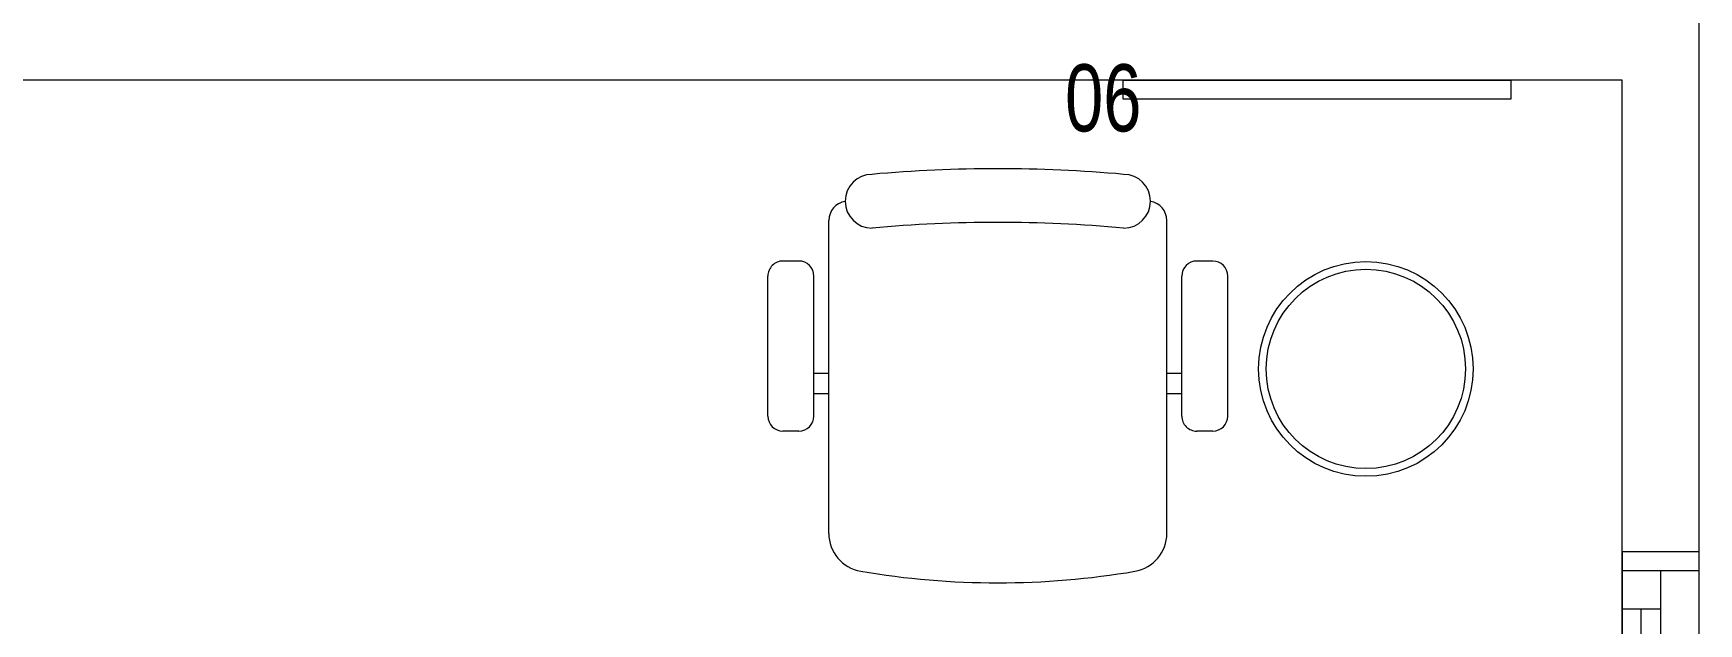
# Model space of a CAD drawing. Header units: inches. Extents: x -501855 to 57169, y -29325 to 19878.
# Drawn here: x 27376 to 29550, y -7156 to -6387 of the extents above; entities that cross this region are included whole.
import ezdxf

# ---------------------------------------------------------------- set-up
doc = ezdxf.new("R2010")
doc.units = ezdxf.units.IN
doc.header["$LTSCALE"] = 25
doc.header["$MEASUREMENT"] = 0
doc.linetypes.add('DASHDOT', pattern=[25.4, 12.7, -6.35, 0, -6.35])
doc.layers.get('0').update_dxf_attribs({"color": 8})
for name, color, linetype, lineweight in [('00-Ground Floor$0$72_EGR_EQP_TAG', 142, 'Continuous', 5), ('00-Ground Floor$0$Aluminum', 251, 'Continuous', 5), ('00-Ground Floor$0$LOADING', 253, 'Continuous', 5), ('00-Ground Floor$0$NEW Wall', 166, 'Continuous', 5), ('00-Ground Floor$0$Walls', 251, 'Continuous', 5), ('E-LITE-CLNG-CNDT', 6, 'DASHDOT', 35)]:
    doc.layers.add(name, color=color, linetype=linetype, lineweight=lineweight)
doc.styles.add('00-Ground Floor$0$X3G_ENTITY_257CFD', font='swisscl.ttf', dxfattribs={"height": 200})

# ---------------------------------------------------------------- blocks, each defined once
blk = doc.blocks.new('00-Ground Floor$0$WM00001-P')
at = {"layer": '00-Ground Floor$0$LOADING'}
for radius in [0.14, 0.13]:
    blk.add_circle((0, 0), radius, dxfattribs=at)
blk = doc.blocks.new('*X154')
at = {"color": 0}
for p, q in [((5, 3), (5, 3)), ((5, 3), (5, 3)), ((5, 3), (5, 3)), ((5, 3), (5, 3)), ((5, 3), (5, 3)), ((5, 3), (5, 3)), ((5, 3), (5, 3)), ((5, 3), (5, 3)), ((5, 3), (5, 3)), ((5, 3), (5, 3)), ((5, 3), (5, 3)), ((5, 3), (5, 3)), ((5, 3), (5, 3)), ((5, 3), (5, 3)), ((5, 3), (5, 3)), ((5, 3), (5, 3)), ((5, 3), (5, 3)), ((5, 3), (5, 3)), ((5, 3), (5, 3)), ((5, 3), (5, 3)), ((5, 3), (5, 3)), ((5, 3), (5, 3)), ((5, 3), (5, 3)), ((5, 3), (5, 3)), ((5, 3), (5, 3)), ((5, 3), (5, 3)), ((5, 3), (5, 3)), ((5, 3), (5, 3)), ((5, 3), (5, 3)), ((5, 3), (5, 3)), ((5, 3), (5, 3)), ((5, 3), (5, 3)), ((5, 3), (5, 3)), ((5, 3), (5, 3)), ((5, 3), (5, 3)), ((5, 3), (5, 3)), ((5, 3), (5, 3)), ((5, 3), (5, 3)), ((5, 3), (5, 3)), ((5, 3), (5, 3)), ((5, 3), (5, 3)), ((5, 3), (5, 3)), ((5, 3), (5, 3)), ((5, 3), (5, 3)), ((5, 3), (5, 3)), ((5, 3), (5, 3)), ((5, 3), (5, 3)), ((5, 3), (5, 3)), ((5, 3), (5, 3)), ((5, 3), (5, 3)), ((5, 3), (5, 3)), ((5, 3), (5, 3)), ((5, 3), (5, 3)), ((5, 3), (5, 3)), ((5, 3), (5, 3)), ((5, 3), (5, 3)), ((5, 3), (5, 3)), ((5, 3), (5, 3)), ((5, 3), (5, 3)), ((5, 3), (5, 3)), ((5, 3), (5, 3)), ((5, 3), (5, 3)), ((5, 3), (5, 3)), ((5, 3), (5, 3)), ((5, 3), (5, 3)), ((5, 3), (5, 3)), ((6, 3), (5, 3)), ((5, 3), (5, 3)), ((6, 3), (5, 3)), ((5, 3), (5, 3)), ((6, 3), (5, 3)), ((5, 3), (5, 3)), ((6, 3), (5, 3)), ((5, 3), (5, 3)), ((5, 3), (5, 3)), ((5, 3), (5, 3)), ((5, 3), (5, 3)), ((5, 3), (5, 3)), ((5, 3), (5, 3)), ((5, 3), (5, 3)), ((5, 3), (5, 3)), ((5, 3), (5, 3)), ((5, 3), (5, 3)), ((5, 3), (5, 3)), ((5, 3), (5, 3)), ((5, 3), (5, 3)), ((5, 3), (5, 3)), ((5, 3), (5, 3)), ((5, 3), (5, 3)), ((5, 3), (5, 3)), ((5, 3), (5, 3)), ((5, 3), (5, 3)), ((5, 3), (5, 3)), ((5, 3), (5, 3)), ((5, 3), (5, 3)), ((5, 3), (5, 3)), ((6, 3), (6, 3)), ((6, 3), (6, 3)), ((6, 3), (6, 3)), ((6, 3), (6, 3)), ((6, 3), (6, 3)), ((6, 3), (6, 3)), ((6, 3), (6, 3)), ((6, 3), (6, 3)), ((6, 3), (6, 3)), ((6, 3), (6, 3)), ((6, 3), (6, 3)), ((6, 3), (6, 3)), ((6, 3), (6, 3)), ((6, 3), (6, 3)), ((6, 3), (6, 3)), ((6, 3), (6, 3)), ((6, 3), (6, 3)), ((6, 3), (6, 3)), ((6, 3), (6, 3)), ((6, 3), (6, 3)), ((6, 3), (6, 3)), ((6, 3), (6, 3)), ((6, 3), (6, 3)), ((6, 3), (6, 3)), ((6, 3), (6, 3)), ((6, 3), (6, 3)), ((6, 3), (6, 3)), ((6, 3), (6, 3)), ((6, 3), (6, 3)), ((6, 3), (6, 3)), ((6, 3), (6, 3)), ((6, 3), (6, 3)), ((6, 3), (6, 3)), ((6, 3), (6, 3)), ((6, 3), (6, 3)), ((6, 3), (6, 3)), ((6, 3), (6, 3)), ((6, 3), (6, 3)), ((6, 3), (6, 3)), ((6, 3), (6, 3)), ((6, 3), (6, 3)), ((6, 3), (6, 3)), ((6, 3), (6, 3)), ((6, 3), (6, 3)), ((6, 3), (6, 3)), ((6, 3), (6, 3)), ((6, 3), (6, 3)), ((6, 3), (6, 3)), ((6, 3), (6, 3)), ((6, 3), (6, 3)), ((6, 3), (6, 3)), ((6, 3), (6, 3)), ((6, 3), (6, 3)), ((6, 3), (6, 3)), ((6, 3), (6, 3)), ((6, 3), (6, 3)), ((6, 3), (6, 3)), ((6, 3), (6, 3)), ((6, 3), (6, 3)), ((6, 3), (6, 3)), ((6, 3), (6, 3)), ((6, 3), (6, 3)), ((6, 3), (6, 3)), ((6, 3), (6, 3)), ((6, 3), (6, 3)), ((6, 3), (6, 3)), ((6, 3), (6, 3)), ((6, 3), (6, 3)), ((6, 3), (6, 3)), ((6, 3), (6, 3)), ((6, 3), (6, 3)), ((6, 3), (6, 3)), ((6, 3), (6, 3)), ((6, 3), (6, 3)), ((6, 3), (6, 3)), ((6, 3), (6, 3)), ((6, 3), (6, 3)), ((6, 3), (6, 3)), ((6, 3), (6, 3)), ((6, 3), (6, 3)), ((6, 3), (6, 3)), ((6, 3), (6, 3)), ((6, 3), (6, 3)), ((6, 3), (6, 3)), ((6, 3), (6, 3)), ((6, 3), (6, 3)), ((6, 3), (6, 3)), ((6, 3), (6, 3)), ((6, 3), (6, 3)), ((6, 3), (6, 3)), ((6, 3), (6, 3)), ((6, 3), (6, 3)), ((6, 3), (6, 3)), ((6, 3), (6, 3)), ((6, 3), (6, 3)), ((6, 3), (6, 3)), ((6, 3), (6, 3)), ((6, 3), (6, 3)), ((6, 3), (6, 3)), ((6, 3), (6, 3)), ((6, 3), (6, 3)), ((6, 3), (6, 3)), ((6, 3), (6, 3)), ((6, 3), (6, 3)), ((6, 3), (6, 3)), ((6, 3), (6, 3)), ((6, 3), (6, 3)), ((6, 3), (6, 3)), ((6, 3), (6, 3)), ((6, 3), (6, 3)), ((6, 3), (6, 3)), ((6, 3), (6, 3)), ((6, 3), (6, 3)), ((6, 3), (6, 3)), ((6, 3), (6, 3)), ((6, 3), (6, 3)), ((6, 3), (6, 3)), ((6, 3), (6, 3)), ((6, 3), (6, 3)), ((6, 3), (6, 3)), ((6, 3), (6, 3)), ((6, 3), (6, 3)), ((6, 3), (6, 3)), ((6, 3), (6, 3)), ((6, 3), (6, 3)), ((6, 3), (6, 3)), ((6, 3), (6, 3)), ((6, 3), (6, 3)), ((6, 3), (6, 3)), ((6, 3), (6, 3)), ((6, 3), (6, 3)), ((6, 3), (6, 3)), ((6, 3), (6, 3)), ((6, 3), (6, 3)), ((6, 3), (6, 3)), ((6, 3), (6, 3)), ((6, 3), (6, 3)), ((6, 3), (6, 3)), ((6, 3), (6, 3)), ((6, 3), (6, 3)), ((6, 3), (6, 3)), ((6, 3), (6, 3)), ((6, 3), (6, 3)), ((6, 3), (6, 3)), ((6, 3), (6, 3)), ((6, 3), (6, 3)), ((6, 3), (6, 3)), ((6, 3), (6, 3)), ((6, 3), (6, 3)), ((6, 3), (6, 3)), ((6, 3), (6, 3)), ((6, 3), (6, 3)), ((6, 3), (6, 3)), ((6, 3), (6, 3)), ((6, 3), (6, 3)), ((6, 3), (6, 3)), ((6, 3), (6, 3)), ((6, 3), (6, 3)), ((6, 3), (6, 3)), ((6, 3), (6, 3)), ((6, 3), (6, 3)), ((6, 3), (6, 3)), ((6, 3), (6, 3)), ((6, 3), (6, 3)), ((6, 3), (6, 3)), ((6, 3), (6, 3)), ((6, 3), (6, 3)), ((6, 3), (6, 3)), ((6, 3), (6, 3)), ((6, 3), (6, 3)), ((6, 3), (6, 3)), ((6, 3), (6, 3)), ((6, 3), (6, 3)), ((6, 3), (6, 3)), ((6, 3), (6, 3)), ((6, 3), (6, 3)), ((6, 3), (6, 3)), ((6, 3), (6, 3)), ((6, 3), (6, 3)), ((6, 3), (6, 3)), ((6, 3), (6, 3)), ((6, 3), (6, 3)), ((6, 3), (6, 3)), ((6, 3), (6, 3)), ((6, 3), (6, 3)), ((6, 3), (6, 3)), ((6, 3), (6, 3)), ((6, 3), (6, 3)), ((6, 3), (6, 3)), ((6, 3), (6, 3)), ((6, 3), (6, 3)), ((6, 3), (6, 3)), ((6, 3), (6, 3)), ((6, 3), (6, 3)), ((6, 3), (6, 3)), ((6, 3), (6, 3)), ((6, 3), (6, 3)), ((6, 3), (6, 3)), ((6, 3), (6, 3)), ((6, 3), (6, 3)), ((6, 3), (6, 3)), ((6, 3), (6, 3)), ((6, 3), (6, 3)), ((6, 3), (6, 3)), ((6, 3), (5, 3)), ((6, 3), (5, 3)), ((6, 3), (5, 3)), ((6, 3), (5, 3)), ((6, 3), (5, 3)), ((6, 3), (6, 3)), ((6, 3), (6, 3)), ((6, 3), (6, 3)), ((6, 3), (6, 3)), ((6, 3), (6, 3)), ((6, 3), (6, 3)), ((6, 3), (6, 3)), ((6, 3), (6, 3)), ((6, 3), (6, 3)), ((6, 3), (6, 3)), ((6, 3), (6, 3)), ((6, 3), (6, 3)), ((6, 3), (6, 3)), ((6, 3), (6, 3)), ((6, 3), (6, 3)), ((6, 3), (6, 3)), ((6, 3), (6, 3)), ((6, 3), (6, 3)), ((6, 3), (6, 3)), ((6, 3), (6, 3)), ((6, 3), (6, 3)), ((6, 3), (6, 3)), ((6, 3), (6, 3)), ((6, 3), (6, 3)), ((6, 3), (6, 3)), ((6, 3), (6, 3)), ((6, 3), (6, 3)), ((6, 3), (6, 3)), ((6, 3), (6, 3)), ((6, 3), (6, 3)), ((6, 3), (6, 3)), ((6, 3), (6, 3)), ((6, 3), (6, 3)), ((6, 3), (6, 3)), ((6, 3), (6, 3)), ((6, 3), (6, 3)), ((6, 3), (6, 3)), ((6, 3), (6, 3)), ((6, 3), (6, 3)), ((6, 3), (6, 3)), ((6, 3), (6, 3)), ((6, 3), (6, 3)), ((6, 3), (6, 3)), ((6, 3), (6, 3)), ((6, 3), (6, 3)), ((6, 3), (6, 3)), ((6, 3), (6, 3)), ((6, 3), (6, 3)), ((6, 3), (6, 3)), ((6, 3), (6, 3)), ((6, 3), (6, 3)), ((6, 3), (6, 3)), ((6, 3), (6, 3)), ((6, 3), (6, 3)), ((6, 3), (6, 3)), ((6, 3), (6, 3)), ((6, 3), (6, 3)), ((6, 3), (6, 3)), ((6, 3), (6, 3)), ((6, 3), (6, 3)), ((6, 3), (6, 3)), ((6, 3), (6, 3)), ((6, 3), (6, 3)), ((6, 3), (6, 3)), ((6, 3), (6, 3)), ((6, 3), (6, 3)), ((6, 3), (6, 3)), ((6, 3), (6, 3)), ((6, 3), (6, 3)), ((6, 3), (6, 3)), ((6, 3), (6, 3)), ((6, 3), (6, 3)), ((6, 3), (6, 3)), ((6, 3), (6, 3)), ((6, 3), (6, 3)), ((6, 3), (6, 3)), ((6, 3), (6, 3)), ((6, 3), (6, 3)), ((6, 3), (6, 3)), ((6, 3), (6, 3)), ((6, 3), (6, 3)), ((6, 3), (6, 3)), ((6, 3), (6, 3)), ((6, 3), (6, 3)), ((6, 3), (6, 3)), ((6, 3), (6, 3)), ((6, 3), (6, 3)), ((6, 3), (6, 3)), ((6, 3), (6, 3)), ((6, 3), (6, 3)), ((6, 3), (6, 3)), ((6, 3), (6, 3)), ((6, 3), (6, 3)), ((6, 3), (6, 3)), ((6, 3), (6, 3)), ((6, 3), (6, 3)), ((6, 3), (6, 3)), ((6, 3), (6, 3)), ((6, 3), (6, 3)), ((6, 3), (6, 3)), ((6, 3), (6, 3)), ((6, 3), (6, 3)), ((6, 3), (6, 3)), ((6, 3), (6, 3)), ((6, 3), (6, 3)), ((6, 3), (6, 3)), ((6, 3), (6, 3)), ((6, 3), (6, 3)), ((6, 3), (6, 3)), ((6, 3), (6, 3)), ((6, 3), (6, 3)), ((6, 3), (6, 3)), ((6, 3), (6, 3)), ((6, 3), (6, 3)), ((6, 3), (6, 3)), ((6, 3), (6, 3)), ((6, 3), (6, 3)), ((6, 3), (6, 3)), ((6, 3), (6, 3)), ((6, 3), (6, 3)), ((6, 3), (6, 3)), ((6, 3), (6, 3)), ((6, 3), (6, 3)), ((6, 3), (6, 3)), ((6, 3), (6, 3)), ((6, 3), (6, 3)), ((6, 3), (6, 3)), ((6, 3), (6, 3)), ((6, 3), (6, 3)), ((6, 3), (6, 3)), ((6, 3), (6, 3)), ((6, 3), (6, 3)), ((6, 3), (6, 3)), ((6, 3), (6, 3)), ((6, 3), (6, 3)), ((6, 3), (6, 3)), ((6, 3), (6, 3)), ((6, 3), (6, 3)), ((6, 3), (6, 3)), ((6, 3), (6, 3)), ((6, 3), (6, 3)), ((6, 3), (6, 3)), ((6, 3), (6, 3)), ((6, 3), (6, 3)), ((6, 3), (6, 3)), ((6, 3), (6, 3)), ((6, 3), (6, 3)), ((6, 3), (6, 3)), ((6, 3), (6, 3)), ((6, 3), (6, 3)), ((6, 3), (6, 3)), ((6, 3), (6, 3)), ((6, 3), (6, 3)), ((6, 3), (6, 3)), ((6, 3), (6, 3)), ((6, 3), (6, 3)), ((6, 3), (6, 3)), ((6, 3), (6, 3)), ((6, 3), (6, 3)), ((6, 3), (6, 3)), ((6, 3), (6, 3)), ((6, 3), (6, 3)), ((6, 3), (6, 3)), ((6, 3), (6, 3)), ((6, 3), (6, 3)), ((6, 3), (6, 3)), ((6, 3), (6, 3)), ((6, 3), (6, 3)), ((6, 3), (6, 3)), ((6, 3), (6, 3)), ((6, 3), (6, 3)), ((6, 3), (6, 3)), ((6, 3), (6, 3)), ((6, 3), (6, 3)), ((6, 3), (6, 3)), ((6, 3), (6, 3)), ((6, 3), (6, 3)), ((6, 3), (6, 3)), ((6, 3), (6, 3)), ((6, 3), (6, 3)), ((6, 3), (6, 3)), ((6, 3), (6, 3)), ((6, 3), (6, 3)), ((6, 3), (6, 3)), ((6, 3), (6, 3)), ((6, 3), (6, 3)), ((6, 3), (6, 3)), ((6, 3), (6, 3)), ((6, 3), (6, 3)), ((6, 3), (6, 3)), ((6, 3), (6, 3)), ((6, 3), (6, 3)), ((6, 3), (6, 3)), ((6, 3), (6, 3)), ((6, 3), (6, 3)), ((6, 3), (6, 3)), ((6, 3), (6, 3)), ((6, 3), (6, 3)), ((6, 3), (6, 3)), ((6, 3), (6, 3)), ((6, 3), (6, 3)), ((6, 3), (6, 3)), ((6, 3), (6, 3)), ((6, 3), (6, 3)), ((6, 3), (6, 3)), ((6, 3), (6, 3)), ((6, 3), (6, 3)), ((6, 3), (6, 3)), ((6, 3), (6, 3)), ((6, 3), (6, 3)), ((6, 3), (6, 3)), ((6, 3), (6, 3)), ((6, 3), (6, 3)), ((6, 3), (6, 3)), ((6, 3), (6, 3)), ((6, 3), (6, 3)), ((6, 3), (6, 3)), ((6, 3), (6, 3)), ((6, 3), (6, 3)), ((6, 3), (6, 3)), ((6, 3), (6, 3)), ((6, 3), (6, 3)), ((6, 3), (6, 3)), ((6, 3), (6, 3)), ((6, 3), (6, 3)), ((6, 3), (6, 3)), ((6, 3), (6, 3)), ((6, 3), (6, 3)), ((6, 3), (6, 3)), ((6, 3), (6, 3)), ((6, 3), (6, 3)), ((6, 3), (6, 3)), ((6, 3), (6, 3)), ((6, 3), (6, 3)), ((6, 3), (6, 3)), ((6, 3), (6, 3)), ((6, 3), (6, 3)), ((6, 3), (6, 3)), ((6, 3), (6, 3)), ((6, 3), (6, 3)), ((6, 3), (6, 3)), ((6, 3), (6, 3)), ((6, 3), (6, 3)), ((6, 3), (6, 3)), ((6, 3), (6, 3)), ((6, 3), (6, 3)), ((6, 3), (6, 3)), ((6, 3), (6, 3)), ((6, 3), (6, 3)), ((6, 3), (6, 3)), ((6, 3), (6, 3)), ((6, 3), (6, 3)), ((6, 3), (6, 3)), ((6, 3), (6, 3)), ((6, 3), (6, 3)), ((6, 3), (6, 3)), ((6, 3), (6, 3)), ((6, 3), (6, 3)), ((6, 3), (6, 3)), ((6, 3), (6, 3)), ((6, 3), (6, 3)), ((6, 3), (6, 3)), ((6, 3), (6, 3)), ((6, 3), (6, 3)), ((6, 3), (6, 3)), ((6, 3), (6, 3)), ((6, 3), (6, 3)), ((6, 3), (6, 3)), ((6, 3), (6, 3)), ((6, 3), (6, 3)), ((6, 3), (6, 3)), ((6, 3), (6, 3)), ((6, 3), (6, 3)), ((6, 3), (6, 3)), ((6, 3), (6, 3)), ((6, 3), (6, 3)), ((6, 3), (6, 3)), ((6, 3), (6, 3)), ((6, 3), (6, 3)), ((6, 3), (6, 3)), ((6, 3), (6, 3)), ((6, 3), (6, 3)), ((6, 3), (6, 3)), ((6, 3), (6, 3)), ((6, 3), (6, 3)), ((6, 3), (6, 3)), ((6, 3), (6, 3)), ((6, 3), (6, 3)), ((6, 3), (6, 3)), ((6, 3), (6, 3)), ((6, 3), (6, 3)), ((6, 3), (6, 3)), ((6, 3), (6, 3)), ((6, 3), (6, 3)), ((6, 3), (6, 3)), ((6, 3), (6, 3)), ((6, 3), (6, 3)), ((6, 3), (6, 3)), ((6, 3), (6, 3)), ((6, 3), (6, 3)), ((6, 3), (6, 3)), ((6, 3), (6, 3)), ((6, 3), (6, 3)), ((6, 3), (6, 3)), ((6, 3), (6, 3)), ((6, 3), (6, 3)), ((6, 3), (6, 3)), ((6, 3), (6, 3)), ((6, 3), (6, 3)), ((6, 3), (6, 3)), ((6, 3), (6, 3)), ((6, 3), (6, 3)), ((6, 3), (6, 3)), ((6, 3), (6, 3)), ((6, 3), (6, 3)), ((6, 3), (6, 3)), ((6, 3), (6, 3))]:
    blk.add_line(p, q, dxfattribs=at)
blk = doc.blocks.new('*X155')
at = {"color": 0}
for p, q in [((13, 1), (13, 1)), ((13, 1), (13, 1)), ((13, 1), (13, 1)), ((13, 1), (13, 1)), ((13, 1), (13, 1)), ((13, 1), (13, 1)), ((13, 1), (13, 1)), ((13, 1), (13, 1)), ((13, 1), (13, 1)), ((13, 1), (13, 1)), ((13, 1), (13, 1)), ((13, 1), (13, 1)), ((13, 1), (13, 1)), ((13, 1), (13, 1)), ((13, 1), (13, 1)), ((13, 1), (14, 1)), ((13, 1), (14, 1)), ((13, 1), (14, 1)), ((13, 1), (13, 1)), ((13, 1), (13, 1)), ((13, 1), (13, 1)), ((13, 1), (13, 1)), ((13, 1), (13, 1)), ((13, 1), (13, 1)), ((13, 1), (13, 1)), ((13, 1), (13, 1)), ((13, 1), (13, 1)), ((13, 1), (13, 1)), ((13, 1), (13, 1)), ((13, 1), (13, 1)), ((13, 1), (13, 1)), ((13, 1), (13, 1)), ((13, 1), (13, 1)), ((13, 1), (13, 1)), ((13, 1), (13, 1)), ((13, 1), (13, 1)), ((13, 1), (13, 1)), ((13, 1), (13, 1)), ((13, 1), (13, 1)), ((13, 1), (13, 1)), ((13, 1), (13, 1)), ((13, 1), (13, 1)), ((13, 1), (13, 1)), ((13, 1), (13, 1)), ((13, 1), (13, 1)), ((13, 1), (13, 1)), ((13, 1), (13, 1)), ((13, 1), (13, 1)), ((13, 1), (13, 1)), ((13, 1), (13, 1)), ((13, 1), (13, 1)), ((13, 1), (13, 1)), ((13, 1), (13, 1)), ((13, 1), (13, 1)), ((13, 1), (13, 1)), ((13, 1), (13, 1)), ((13, 1), (13, 1)), ((13, 1), (13, 1)), ((13, 1), (13, 1)), ((13, 1), (13, 1)), ((13, 1), (13, 1)), ((13, 1), (13, 1)), ((13, 1), (13, 1)), ((13, 1), (13, 1)), ((13, 1), (13, 1)), ((13, 1), (13, 1)), ((13, 1), (13, 1)), ((13, 1), (13, 1)), ((13, 1), (13, 1)), ((13, 1), (13, 1)), ((13, 1), (13, 1)), ((13, 1), (13, 1)), ((13, 1), (13, 1)), ((13, 1), (13, 1)), ((13, 1), (13, 1)), ((13, 1), (13, 1)), ((13, 1), (13, 1)), ((13, 1), (13, 1)), ((13, 1), (13, 1)), ((13, 1), (13, 1)), ((13, 1), (13, 1)), ((13, 1), (13, 1)), ((13, 1), (13, 1)), ((13, 1), (13, 1)), ((13, 1), (13, 1)), ((13, 1), (13, 1)), ((13, 1), (13, 1)), ((13, 1), (13, 1)), ((13, 1), (13, 1)), ((13, 1), (13, 1)), ((13, 1), (13, 1)), ((13, 1), (13, 1)), ((13, 1), (13, 1)), ((13, 1), (13, 1)), ((13, 1), (13, 1)), ((13, 1), (13, 1)), ((13, 1), (13, 1)), ((13, 1), (13, 1)), ((13, 1), (13, 1)), ((13, 1), (13, 1)), ((13, 1), (13, 1)), ((13, 1), (13, 1)), ((13, 1), (13, 1)), ((13, 1), (13, 1)), ((13, 1), (13, 1)), ((13, 1), (13, 1)), ((13, 1), (13, 1)), ((13, 1), (13, 1)), ((13, 1), (13, 1)), ((13, 1), (13, 1)), ((13, 1), (13, 1)), ((13, 1), (13, 1)), ((13, 1), (13, 1)), ((13, 1), (13, 1)), ((13, 1), (13, 1)), ((13, 1), (13, 1)), ((13, 1), (13, 1)), ((13, 1), (13, 1)), ((13, 1), (13, 1)), ((13, 1), (13, 1)), ((13, 1), (13, 1)), ((13, 1), (13, 1)), ((13, 1), (13, 1)), ((13, 1), (14, 1)), ((13, 0), (13, 0)), ((13, 0), (13, 0)), ((13, 0), (13, 0)), ((13, 0), (13, 0)), ((13, 0), (13, 0)), ((13, 0), (13, 0)), ((13, 0), (13, 0)), ((13, 0), (13, 0)), ((13, 0), (13, 0)), ((13, 0), (13, 0)), ((13, 0), (13, 0)), ((13, 0), (13, 0)), ((13, 0), (13, 0)), ((13, 0), (13, 0)), ((13, 0), (13, 0)), ((13, 0), (13, 0)), ((13, 0), (13, 0)), ((13, 0), (13, 0)), ((13, 0), (13, 0)), ((13, 0), (13, 0)), ((13, 0), (13, 0)), ((13, 0), (13, 0)), ((13, 0), (13, 0)), ((13, 0), (13, 0)), ((13, 0), (13, 0)), ((13, 0), (13, 0)), ((13, 0), (13, 0)), ((13, 0), (13, 0)), ((13, 0), (13, 0)), ((13, 0), (13, 0)), ((13, 0), (13, 0)), ((13, 0), (13, 0)), ((13, 0), (13, 0)), ((13, 0), (13, 0)), ((13, 0), (13, 0)), ((13, 0), (13, 0)), ((13, 0), (13, 0)), ((13, 0), (13, 0)), ((13, 0), (13, 0)), ((13, 0), (13, 0)), ((13, 0), (13, 0)), ((13, 0), (13, 0)), ((13, 0), (13, 0)), ((13, 0), (13, 0)), ((13, 0), (13, 0)), ((13, 0), (13, 0)), ((13, 0), (13, 0)), ((13, 0), (13, 0)), ((13, 0), (14, 0)), ((13, 0), (14, 0)), ((13, 0), (13, 0)), ((13, 0), (14, 0)), ((14, 1), (14, 1)), ((14, 1), (14, 1)), ((14, 1), (14, 1)), ((14, 1), (14, 1)), ((14, 1), (14, 1)), ((14, 1), (14, 1)), ((14, 1), (14, 1)), ((14, 1), (14, 1)), ((14, 1), (14, 1)), ((14, 1), (14, 1)), ((14, 1), (14, 1)), ((14, 1), (14, 1)), ((14, 1), (14, 1)), ((14, 1), (14, 1)), ((14, 1), (14, 1)), ((14, 1), (14, 1)), ((14, 1), (14, 1)), ((14, 1), (14, 1)), ((14, 1), (14, 1)), ((14, 1), (14, 1)), ((14, 1), (14, 1)), ((14, 1), (14, 1)), ((14, 1), (14, 1)), ((14, 1), (14, 1)), ((14, 1), (14, 1)), ((14, 1), (14, 1)), ((14, 1), (14, 1)), ((14, 1), (14, 1)), ((14, 1), (14, 1)), ((14, 1), (14, 1)), ((14, 1), (14, 1)), ((14, 1), (14, 1)), ((14, 1), (14, 1)), ((14, 1), (14, 1)), ((14, 1), (14, 1)), ((14, 1), (14, 1)), ((14, 1), (14, 1)), ((14, 1), (14, 1)), ((14, 1), (14, 1)), ((14, 1), (14, 1)), ((14, 1), (14, 1)), ((14, 1), (14, 1)), ((14, 1), (14, 1)), ((14, 1), (14, 1)), ((14, 1), (14, 1)), ((14, 1), (14, 1)), ((14, 1), (14, 1)), ((14, 1), (14, 1)), ((14, 1), (14, 1)), ((14, 1), (14, 1)), ((14, 1), (14, 1)), ((14, 1), (14, 1)), ((14, 1), (14, 1)), ((14, 1), (14, 1)), ((14, 1), (14, 1)), ((14, 1), (14, 1)), ((14, 1), (14, 1)), ((14, 1), (14, 1)), ((14, 1), (14, 1)), ((14, 1), (14, 1)), ((14, 1), (14, 1)), ((14, 1), (14, 1)), ((14, 1), (14, 1)), ((14, 1), (14, 1)), ((14, 1), (14, 1)), ((14, 1), (14, 1)), ((14, 1), (14, 1)), ((14, 1), (14, 1)), ((14, 1), (14, 1)), ((14, 1), (14, 1)), ((14, 1), (14, 1)), ((14, 1), (14, 1)), ((14, 1), (14, 1)), ((14, 1), (14, 1)), ((14, 1), (14, 1)), ((14, 1), (14, 1)), ((14, 1), (14, 1)), ((14, 1), (14, 1)), ((14, 1), (14, 1)), ((14, 1), (14, 1)), ((14, 1), (14, 1)), ((14, 1), (14, 1)), ((14, 1), (14, 1)), ((14, 1), (14, 1)), ((14, 1), (14, 1)), ((14, 1), (14, 1)), ((14, 1), (14, 1)), ((14, 1), (14, 1)), ((14, 1), (14, 1)), ((14, 1), (14, 1)), ((14, 1), (14, 1)), ((14, 1), (14, 1)), ((14, 1), (14, 1)), ((14, 1), (14, 1)), ((14, 0), (14, 0)), ((14, 0), (14, 0)), ((14, 0), (14, 0)), ((14, 0), (14, 0)), ((14, 0), (14, 0)), ((14, 0), (14, 0)), ((14, 0), (14, 0)), ((14, 0), (14, 0)), ((14, 0), (14, 0)), ((14, 0), (14, 0)), ((14, 0), (14, 0)), ((14, 0), (14, 0)), ((14, 0), (14, 0)), ((14, 0), (14, 0)), ((14, 0), (14, 0)), ((14, 0), (14, 0)), ((14, 0), (14, 0)), ((14, 0), (14, 0)), ((14, 0), (14, 0)), ((14, 0), (14, 0)), ((14, 0), (14, 0)), ((14, 0), (14, 0)), ((14, 0), (14, 0)), ((14, 0), (14, 0)), ((14, 0), (14, 0)), ((14, 0), (14, 0)), ((14, 0), (14, 0)), ((14, 0), (14, 0)), ((14, 0), (14, 0)), ((14, 0), (14, 0)), ((14, 0), (14, 0)), ((14, 0), (14, 0)), ((14, 0), (14, 0)), ((14, 0), (14, 0)), ((14, 0), (14, 0)), ((14, 0), (14, 0)), ((14, 0), (14, 0)), ((14, 0), (14, 0)), ((14, 0), (14, 0)), ((14, 0), (14, 0)), ((14, 0), (14, 0)), ((14, 0), (14, 0)), ((14, 0), (14, 0)), ((14, 0), (14, 0)), ((14, 0), (14, 0)), ((14, 0), (14, 0)), ((14, 0), (14, 0)), ((14, 0), (14, 0)), ((13, 0), (13, 0)), ((13, 0), (14, 0)), ((13, 0), (13, 0)), ((13, 0), (14, 0)), ((13, 0), (13, 0)), ((13, 0), (14, 0)), ((13, 0), (13, 0)), ((13, 0), (13, 0)), ((13, 0), (13, 0)), ((13, 0), (13, 0)), ((13, 0), (14, 0)), ((13, 0), (13, 0)), ((13, 0), (14, 0)), ((13, 0), (13, 0)), ((13, 0), (14, 0)), ((13, 0), (13, 0)), ((13, 0), (14, 0)), ((13, 0), (13, 0)), ((13, 0), (14, 0)), ((13, 0), (13, 0)), ((13, 0), (14, 0)), ((13, 0), (13, 0)), ((13, 0), (14, 0)), ((13, 0), (13, 0)), ((13, 0), (13, 0)), ((13, 0), (13, 0)), ((13, 0), (14, 0)), ((13, 0), (13, 0)), ((13, 0), (14, 0)), ((13, 0), (13, 0)), ((13, 0), (14, 0)), ((13, 0), (13, 0)), ((13, 0), (14, 0)), ((13, 0), (13, 0)), ((13, 0), (13, 0)), ((13, 0), (13, 0)), ((13, 0), (13, 0)), ((13, 0), (13, 0)), ((13, 0), (13, 0)), ((13, 0), (13, 0)), ((13, 0), (13, 0)), ((13, 0), (13, 0)), ((13, 0), (13, 0)), ((13, 0), (13, 0)), ((13, 0), (13, 0)), ((13, 0), (13, 0)), ((13, 0), (13, 0)), ((13, 0), (13, 0)), ((13, 0), (13, 0)), ((13, 0), (13, 0)), ((13, 0), (13, 0)), ((13, 0), (13, 0)), ((13, 0), (13, 0)), ((13, 0), (13, 0)), ((13, 0), (13, 0)), ((13, 0), (13, 0)), ((13, 0), (13, 0)), ((13, 0), (13, 0)), ((13, 0), (13, 0)), ((13, 0), (13, 0)), ((13, 0), (13, 0)), ((13, 0), (13, 0)), ((13, 0), (13, 0)), ((13, 0), (13, 0)), ((13, -1), (13, -1)), ((13, -1), (13, -1)), ((13, -1), (13, -1)), ((13, -1), (13, -1)), ((13, -1), (13, -1)), ((13, -1), (14, -1)), ((13, -1), (13, -1)), ((14, 0), (14, 0)), ((14, 0), (14, 0)), ((14, 0), (14, 0)), ((14, 0), (14, 0)), ((14, 0), (14, 0)), ((14, 0), (14, 0)), ((14, 0), (14, 0)), ((14, 0), (14, 0)), ((14, 0), (14, 0)), ((14, 0), (14, 0)), ((14, 0), (14, 0)), ((14, 0), (14, 0)), ((14, 0), (14, 0)), ((14, 0), (14, 0)), ((14, 0), (14, 0)), ((13, 0), (14, 0)), ((14, 0), (14, 0)), ((14, 0), (14, 0)), ((14, 0), (14, 0)), ((14, 0), (14, 0)), ((14, 0), (14, 0)), ((14, 0), (14, 0)), ((14, 0), (14, 0)), ((14, 0), (14, 0)), ((14, 0), (14, 0)), ((14, 0), (14, 0)), ((14, 0), (14, 0)), ((14, 0), (14, 0)), ((14, 0), (14, 0)), ((14, 0), (14, 0)), ((14, 0), (14, 0)), ((14, 0), (14, 0)), ((14, 0), (14, 0)), ((14, 0), (14, 0)), ((14, 0), (14, 0)), ((14, 0), (14, 0)), ((14, 0), (14, 0)), ((14, 0), (14, 0)), ((14, 0), (14, 0)), ((14, 0), (14, 0)), ((14, 0), (14, 0)), ((14, 0), (14, 0)), ((14, 0), (14, 0)), ((14, 0), (14, 0)), ((14, 0), (14, 0)), ((14, 0), (14, 0)), ((14, 0), (14, 0)), ((14, 0), (14, 0)), ((14, 0), (14, 0)), ((14, 0), (14, 0)), ((14, -1), (14, -1)), ((14, -1), (14, -1)), ((14, -1), (14, -1)), ((14, -1), (14, -1)), ((14, -1), (14, -1))]:
    blk.add_line(p, q, dxfattribs=at)
blk = doc.blocks.new('00-Ground Floor$0$GF21018-P')
at = {"color": 0}
for p, q in [((-0.2207, 0.4756), (-0.2207, 0.0675)), ((0.2205, 0.4756), (0.2205, 0.0675)), ((-0.2806, 0.3422), (-0.2598, 0.3422)), ((0.2596, 0.3422), (0.2804, 0.3422)), ((-0.3002, 0.3226), (-0.3002, 0.14)), ((-0.2402, 0.3226), (-0.2402, 0.14)), ((0.24, 0.3226), (0.24, 0.14)), ((0.3, 0.3226), (0.3, 0.14)), ((-0.2402, 0.2937), (-0.2207, 0.2937)), ((0.2205, 0.2937), (0.24, 0.2937)), ((-0.2402, 0.2671), (-0.2207, 0.2671)), ((0.2205, 0.2671), (0.24, 0.2671)), ((-0.2806, 0.1204), (-0.2598, 0.1204)), ((0.2596, 0.1204), (0.2804, 0.1204))]:
    blk.add_line(p, q, dxfattribs=at)
for points in [[(0.24, 0.2937), (0.24, 0.2937), (0.24, 0.2937), (0.24, 0.2937), (0.24, 0.2937), (0.24, 0.2937), (0.24, 0.2937), (0.24, 0.2937), (0.24, 0.2937), (0.24, 0.2937), (0.24, 0.2937), (0.24, 0.2937), (0.24, 0.2937), (0.24, 0.2937), (0.24, 0.2937), (0.24, 0.2937), (0.24, 0.2937), (0.24, 0.2937), (0.24, 0.2937), (0.24, 0.2937), (0.24, 0.2937), (0.24, 0.2937), (0.24, 0.2937), (0.24, 0.2937), (0.24, 0.2937), (0.24, 0.2937), (0.24, 0.2937), (0.24, 0.2937), (0.24, 0.2937), (0.24, 0.2937), (0.24, 0.2937), (0.24, 0.2937), (0.24, 0.2937), (0.24, 0.2937), (0.24, 0.2937), (0.24, 0.2937), (0.24, 0.2937), (0.24, 0.2937), (0.24, 0.2937), (0.24, 0.2937), (0.24, 0.2937), (0.24, 0.2937), (0.24, 0.2937), (0.24, 0.2937), (0.24, 0.2937), (0.24, 0.2937), (0.24, 0.2937), (0.24, 0.2937), (0.24, 0.2937), (0.24, 0.2937), (0.24, 0.2937), (0.24, 0.2937), (0.24, 0.2937), (0.24, 0.2937), (0.24, 0.2937), (0.24, 0.2937), (0.24, 0.2937), (0.24, 0.2937), (0.24, 0.2937), (0.24, 0.2937), (0.24, 0.2937), (0.24, 0.2937), (0.24, 0.2937), (0.24, 0.2937), (0.24, 0.2937), (0.24, 0.2937), (0.24, 0.2937), (0.24, 0.2937), (0.24, 0.2937), (0.24, 0.2937), (0.24, 0.2937), (0.24, 0.2937), (0.24, 0.2937), (0.24, 0.2937), (0.24, 0.2937), (0.24, 0.2937), (0.24, 0.2937), (0.24, 0.2937), (0.24, 0.2937), (0.24, 0.2937), (0.24, 0.2937), (0.24, 0.2937), (0.24, 0.2937), (0.24, 0.2937), (0.24, 0.2937), (0.24, 0.2937), (0.24, 0.2937), (0.24, 0.2937), (0.24, 0.2937), (0.24, 0.2937), (0.24, 0.2937), (0.24, 0.2937), (0.24, 0.2937), (0.24, 0.2937), (0.24, 0.2937), (0.24, 0.2937), (0.24, 0.2937), (0.24, 0.2937), (0.24, 0.2937), (0.24, 0.2937), (0.24, 0.2937), (0.24, 0.2937), (0.24, 0.2937), (0.24, 0.2937), (0.24, 0.2937), (0.24, 0.2937), (0.24, 0.2937), (0.24, 0.2937), (0.24, 0.2937), (0.24, 0.2937), (0.24, 0.2937), (0.24, 0.2937), (0.24, 0.2937), (0.24, 0.2937), (0.24, 0.2937), (0.24, 0.2937), (0.24, 0.2937), (0.24, 0.2937), (0.24, 0.2937), (0.24, 0.2937), (0.24, 0.2937), (0.24, 0.2937), (0.24, 0.2937), (0.24, 0.2937), (0.24, 0.2937), (0.24, 0.2937), (0.24, 0.2937), (0.24, 0.2937), (0.24, 0.2937), (0.24, 0.2937), (0.24, 0.2937), (0.24, 0.2937), (0.24, 0.2937), (0.24, 0.2937), (0.24, 0.2937), (0.24, 0.2937), (0.24, 0.2937), (0.24, 0.2937), (0.24, 0.2937), (0.24, 0.2937), (0.24, 0.2937), (0.24, 0.2937), (0.24, 0.2937), (0.24, 0.2937), (0.24, 0.2937), (0.24, 0.2937), (0.24, 0.2937), (0.24, 0.2937), (0.24, 0.2937), (0.24, 0.2937), (0.24, 0.2937), (0.24, 0.2937), (0.24, 0.2937), (0.24, 0.2937), (0.24, 0.2937), (0.24, 0.2937), (0.24, 0.2937), (0.24, 0.2937), (0.24, 0.2937), (0.24, 0.2937), (0.24, 0.2937), (0.24, 0.2937), (0.24, 0.2937), (0.24, 0.2937), (0.24, 0.2937), (0.24, 0.2937), (0.24, 0.2937), (0.24, 0.2937), (0.24, 0.2937), (0.24, 0.2937), (0.24, 0.2937), (0.24, 0.2937), (0.24, 0.2937), (0.24, 0.2937), (0.24, 0.2937), (0.24, 0.2937), (0.24, 0.2937), (0.24, 0.2937), (0.24, 0.2937), (0.24, 0.2937), (0.24, 0.2937), (0.24, 0.2937), (0.24, 0.2937), (0.24, 0.2937), (0.24, 0.2937), (0.24, 0.2937), (0.24, 0.2937), (0.24, 0.2937), (0.24, 0.2937), (0.24, 0.2937), (0.24, 0.2937), (0.24, 0.2937), (0.24, 0.2937), (0.24, 0.2937), (0.24, 0.2937), (0.24, 0.2937), (0.24, 0.2937), (0.24, 0.2937), (0.24, 0.2937), (0.24, 0.2937), (0.24, 0.2937), (0.24, 0.2937), (0.24, 0.2937), (0.24, 0.2937), (0.24, 0.2937), (0.24, 0.2937), (0.24, 0.2937), (0.24, 0.2937), (0.24, 0.2937), (0.24, 0.2937), (0.24, 0.2937), (0.24, 0.2937), (0.24, 0.2937), (0.24, 0.2937), (0.24, 0.2937), (0.24, 0.2937), (0.24, 0.2937), (0.24, 0.2937), (0.24, 0.2937), (0.24, 0.2937), (0.24, 0.2937), (0.24, 0.2937), (0.24, 0.2937), (0.24, 0.2937), (0.24, 0.2937), (0.24, 0.2937), (0.24, 0.2937), (0.24, 0.2937), (0.24, 0.2937), (0.24, 0.2937), (0.24, 0.2937), (0.24, 0.2937), (0.24, 0.2937), (0.24, 0.2937), (0.24, 0.2937), (0.24, 0.2937), (0.24, 0.2937), (0.24, 0.2937), (0.24, 0.2937), (0.24, 0.2937), (0.24, 0.2937), (0.24, 0.2937), (0.24, 0.2937), (0.24, 0.2937), (0.24, 0.2937), (0.24, 0.2937), (0.24, 0.2937), (0.24, 0.2937), (0.24, 0.2937), (0.24, 0.2937), (0.24, 0.2937), (0.24, 0.2937), (0.24, 0.2937), (0.24, 0.2937), (0.24, 0.2937), (0.24, 0.2937), (0.24, 0.2937), (0.24, 0.2937), (0.24, 0.2937), (0.24, 0.2937), (0.24, 0.2937), (0.24, 0.2937), (0.24, 0.2937), (0.24, 0.2937), (0.24, 0.2937), (0.24, 0.2937), (0.24, 0.2937), (0.24, 0.2937), (0.24, 0.2937), (0.24, 0.2937), (0.24, 0.2937), (0.24, 0.2937), (0.24, 0.2937), (0.24, 0.2937), (0.24, 0.2937), (0.24, 0.2937), (0.24, 0.2937)], [(0.24, 0.2937), (0.24, 0.2937), (0.24, 0.2937), (0.24, 0.2937), (0.24, 0.2937), (0.24, 0.2937), (0.24, 0.2937), (0.24, 0.2937), (0.24, 0.2937), (0.24, 0.2937), (0.24, 0.2937), (0.24, 0.2937), (0.24, 0.2937), (0.24, 0.2937), (0.24, 0.2937), (0.24, 0.2937), (0.24, 0.2937), (0.24, 0.2937), (0.24, 0.2937), (0.24, 0.2937), (0.24, 0.2937), (0.24, 0.2937), (0.24, 0.2937), (0.24, 0.2937), (0.24, 0.2937), (0.24, 0.2937), (0.24, 0.2937), (0.24, 0.2937), (0.24, 0.2937), (0.24, 0.2937), (0.24, 0.2937), (0.24, 0.2937), (0.24, 0.2937), (0.24, 0.2937), (0.24, 0.2937), (0.24, 0.2937), (0.24, 0.2937), (0.24, 0.2937), (0.24, 0.2937), (0.24, 0.2937), (0.24, 0.2937), (0.24, 0.2937), (0.24, 0.2937), (0.24, 0.2937), (0.24, 0.2937), (0.24, 0.2937), (0.24, 0.2937), (0.24, 0.2937), (0.24, 0.2937), (0.24, 0.2937), (0.24, 0.2937), (0.24, 0.2937), (0.24, 0.2937), (0.24, 0.2937), (0.24, 0.2937), (0.24, 0.2937), (0.24, 0.2937), (0.24, 0.2937), (0.24, 0.2937), (0.24, 0.2937), (0.24, 0.2937), (0.24, 0.2937), (0.24, 0.2937), (0.24, 0.2937), (0.24, 0.2937), (0.24, 0.2937), (0.24, 0.2937), (0.24, 0.2937), (0.24, 0.2937), (0.24, 0.2937), (0.24, 0.2937), (0.24, 0.2937), (0.24, 0.2937), (0.24, 0.2937), (0.24, 0.2937), (0.24, 0.2937), (0.24, 0.2937), (0.24, 0.2937), (0.24, 0.2937), (0.24, 0.2937), (0.24, 0.2937), (0.24, 0.2937), (0.24, 0.2937), (0.24, 0.2937), (0.24, 0.2937), (0.24, 0.2937), (0.24, 0.2937), (0.24, 0.2937), (0.24, 0.2937), (0.24, 0.2937), (0.24, 0.2937), (0.24, 0.2937), (0.24, 0.2937), (0.24, 0.2937), (0.24, 0.2937), (0.24, 0.2937), (0.24, 0.2937), (0.24, 0.2937), (0.24, 0.2937), (0.24, 0.2937), (0.24, 0.2937), (0.24, 0.2937), (0.24, 0.2937), (0.24, 0.2937), (0.24, 0.2937), (0.24, 0.2937), (0.24, 0.2937), (0.24, 0.2937), (0.24, 0.2937), (0.24, 0.2937), (0.24, 0.2937), (0.24, 0.2937), (0.24, 0.2937), (0.24, 0.2937), (0.24, 0.2937), (0.24, 0.2937), (0.24, 0.2937), (0.24, 0.2937), (0.24, 0.2937), (0.24, 0.2937), (0.24, 0.2937), (0.24, 0.2937), (0.24, 0.2937), (0.24, 0.2937), (0.24, 0.2937), (0.24, 0.2937), (0.24, 0.2937), (0.24, 0.2937), (0.24, 0.2937), (0.24, 0.2937), (0.24, 0.2937), (0.24, 0.2937), (0.24, 0.2937), (0.24, 0.2937), (0.24, 0.2937), (0.24, 0.2937), (0.24, 0.2937), (0.24, 0.2937), (0.24, 0.2937), (0.24, 0.2937), (0.24, 0.2937), (0.24, 0.2937), (0.24, 0.2937), (0.24, 0.2937), (0.24, 0.2937), (0.24, 0.2937), (0.24, 0.2937), (0.24, 0.2937), (0.24, 0.2937), (0.24, 0.2937), (0.24, 0.2937), (0.24, 0.2937), (0.24, 0.2937), (0.24, 0.2937), (0.24, 0.2937), (0.24, 0.2937), (0.24, 0.2937), (0.24, 0.2937), (0.24, 0.2937), (0.24, 0.2937), (0.24, 0.2937), (0.24, 0.2937), (0.24, 0.2937), (0.24, 0.2937), (0.24, 0.2937), (0.24, 0.2937), (0.24, 0.2937), (0.24, 0.2937), (0.24, 0.2937), (0.24, 0.2937), (0.24, 0.2937), (0.24, 0.2937), (0.24, 0.2937), (0.24, 0.2937), (0.24, 0.2937), (0.24, 0.2937), (0.24, 0.2937), (0.24, 0.2937), (0.24, 0.2937), (0.24, 0.2937), (0.24, 0.2937), (0.24, 0.2937), (0.24, 0.2937), (0.24, 0.2937), (0.24, 0.2937), (0.24, 0.2937), (0.24, 0.2937), (0.24, 0.2937), (0.24, 0.2937), (0.24, 0.2937), (0.24, 0.2937), (0.24, 0.2937), (0.24, 0.2937), (0.24, 0.2937), (0.24, 0.2937), (0.24, 0.2937), (0.24, 0.2937), (0.24, 0.2937), (0.24, 0.2937), (0.24, 0.2937), (0.24, 0.2937), (0.24, 0.2937), (0.24, 0.2937), (0.24, 0.2937), (0.24, 0.2937), (0.24, 0.2937), (0.24, 0.2937), (0.24, 0.2937), (0.24, 0.2937), (0.24, 0.2937), (0.24, 0.2937), (0.24, 0.2937), (0.24, 0.2937), (0.24, 0.2937), (0.24, 0.2937), (0.24, 0.2937), (0.24, 0.2937), (0.24, 0.2937), (0.24, 0.2937)], [(0.24, 0.2937), (0.24, 0.2937), (0.24, 0.2937), (0.24, 0.2937), (0.24, 0.2937), (0.24, 0.2937), (0.24, 0.2937), (0.24, 0.2937), (0.24, 0.2937), (0.24, 0.2937), (0.24, 0.2937), (0.24, 0.2937), (0.24, 0.2937), (0.24, 0.2937), (0.24, 0.2937), (0.24, 0.2937), (0.24, 0.2937), (0.24, 0.2937), (0.24, 0.2937), (0.24, 0.2937), (0.24, 0.2937), (0.24, 0.2937), (0.24, 0.2937), (0.24, 0.2937), (0.24, 0.2937), (0.24, 0.2937), (0.24, 0.2937), (0.24, 0.2937), (0.24, 0.2937), (0.24, 0.2937), (0.24, 0.2937), (0.24, 0.2937), (0.24, 0.2937), (0.24, 0.2937), (0.24, 0.2937), (0.24, 0.2937), (0.24, 0.2937), (0.24, 0.2937), (0.24, 0.2937), (0.24, 0.2937), (0.24, 0.2937), (0.24, 0.2937), (0.24, 0.2937), (0.24, 0.2937), (0.24, 0.2937), (0.24, 0.2937), (0.24, 0.2937), (0.24, 0.2937), (0.24, 0.2937), (0.24, 0.2937), (0.24, 0.2937), (0.24, 0.2937), (0.24, 0.2937), (0.24, 0.2937), (0.24, 0.2937), (0.24, 0.2937), (0.24, 0.2937), (0.24, 0.2937), (0.24, 0.2937), (0.24, 0.2937), (0.24, 0.2937), (0.24, 0.2937), (0.24, 0.2937), (0.24, 0.2937), (0.24, 0.2937), (0.24, 0.2937), (0.24, 0.2937), (0.24, 0.2937), (0.24, 0.2937), (0.24, 0.2937), (0.24, 0.2937), (0.24, 0.2937), (0.24, 0.2937), (0.24, 0.2937), (0.24, 0.2937), (0.24, 0.2937), (0.24, 0.2937), (0.24, 0.2937), (0.24, 0.2937), (0.24, 0.2937), (0.24, 0.2937), (0.24, 0.2937), (0.24, 0.2937), (0.24, 0.2937), (0.24, 0.2937), (0.24, 0.2937), (0.24, 0.2937), (0.24, 0.2937), (0.24, 0.2937), (0.24, 0.2937), (0.24, 0.2937), (0.24, 0.2937), (0.24, 0.2937), (0.24, 0.2937), (0.24, 0.2937), (0.24, 0.2937), (0.24, 0.2937), (0.24, 0.2937), (0.24, 0.2937), (0.24, 0.2937), (0.24, 0.2937), (0.24, 0.2937), (0.24, 0.2937), (0.24, 0.2937), (0.24, 0.2937), (0.24, 0.2937), (0.24, 0.2937), (0.24, 0.2937), (0.24, 0.2937), (0.24, 0.2937), (0.24, 0.2937), (0.24, 0.2937), (0.24, 0.2937), (0.24, 0.2937), (0.24, 0.2937), (0.24, 0.2937), (0.24, 0.2937), (0.24, 0.2937), (0.24, 0.2937), (0.24, 0.2937), (0.24, 0.2937), (0.24, 0.2937), (0.24, 0.2937), (0.24, 0.2937), (0.24, 0.2937), (0.24, 0.2937), (0.24, 0.2937), (0.24, 0.2937), (0.24, 0.2937), (0.24, 0.2937), (0.24, 0.2937), (0.24, 0.2937), (0.24, 0.2937), (0.24, 0.2937), (0.24, 0.2937), (0.24, 0.2937), (0.24, 0.2937), (0.24, 0.2937), (0.24, 0.2937), (0.24, 0.2937), (0.24, 0.2937), (0.24, 0.2937), (0.24, 0.2937), (0.24, 0.2937), (0.24, 0.2937), (0.24, 0.2937), (0.24, 0.2937), (0.24, 0.2937), (0.24, 0.2937), (0.24, 0.2937), (0.24, 0.2937), (0.24, 0.2937), (0.24, 0.2937), (0.24, 0.2937), (0.24, 0.2937), (0.24, 0.2937), (0.24, 0.2937), (0.24, 0.2937), (0.24, 0.2937), (0.24, 0.2937), (0.24, 0.2937), (0.24, 0.2937), (0.24, 0.2937), (0.24, 0.2937), (0.24, 0.2937), (0.24, 0.2937), (0.24, 0.2937), (0.24, 0.2937), (0.24, 0.2937), (0.24, 0.2937), (0.24, 0.2937), (0.24, 0.2937), (0.24, 0.2937), (0.24, 0.2937), (0.24, 0.2937), (0.24, 0.2937), (0.24, 0.2937), (0.24, 0.2937), (0.24, 0.2937), (0.24, 0.2937), (0.24, 0.2937), (0.24, 0.2937), (0.24, 0.2937), (0.24, 0.2937), (0.24, 0.2937), (0.24, 0.2937), (0.24, 0.2937), (0.24, 0.2937), (0.24, 0.2937), (0.24, 0.2937), (0.24, 0.2937), (0.24, 0.2937), (0.24, 0.2937), (0.24, 0.2937), (0.24, 0.2937), (0.24, 0.2937), (0.24, 0.2937), (0.24, 0.2937), (0.24, 0.2937), (0.24, 0.2937), (0.24, 0.2937), (0.24, 0.2937), (0.24, 0.2937), (0.24, 0.2937), (0.24, 0.2937), (0.24, 0.2937), (0.24, 0.2937), (0.24, 0.2937), (0.24, 0.2937), (0.24, 0.2937), (0.24, 0.2937), (0.24, 0.2937), (0.24, 0.2937), (0.24, 0.2937)]]:
    blk.add_lwpolyline(points, close=True, dxfattribs=at)
for centre, radius, start, end in [((-0.1707, 0.4756), 0.05, 99.6329, 180), ((-0.0001, -0.5295), 1.0695, 80.3671, 99.6329), ((0.1705, 0.4756), 0.05, 0, 80.3671), ((-0.2806, 0.3226), 0.0196, 90, 180), ((-0.2598, 0.3226), 0.0196, 360, 90), ((0.2596, 0.3226), 0.0196, 90, 180), ((0.2804, 0.3226), 0.0196, 0, 90), ((-0.2806, 0.14), 0.0196, 180, 270), ((-0.2598, 0.14), 0.0196, 270, 360), ((0.2596, 0.14), 0.0196, 180, 270), ((0.2804, 0.14), 0.0196, 270, 0), ((-0.1957, 0.0675), 0.025, 180, 261.4721), ((-0.1643, 0.0425), 0.0351, 90, 270), ((0, 1.8467), 1.7767, 264.6946, 275.3053), ((0.1641, 0.0425), 0.0351, 270, 90), ((0.1955, 0.0675), 0.025, 278.5279, 360), ((0, 1.8314), 1.8314, 264.8532, 275.147)]:
    blk.add_arc(centre, radius, start, end, dxfattribs=at)
at = {"layer": '00-Ground Floor$0$NEW Wall', "color": 0, "linetype": 'Continuous'}
for points in [[(0.24, 0.2937), (0.24, 0.2937), (0.24, 0.2937), (0.24, 0.2937), (0.24, 0.2937), (0.24, 0.2937), (0.24, 0.2937), (0.24, 0.2937)], [(0.24, 0.2937), (0.24, 0.2937), (0.24, 0.2937), (0.24, 0.2937), (0.24, 0.2937), (0.24, 0.2937), (0.24, 0.2937)], [(0.24, 0.2937), (0.24, 0.2937), (0.24, 0.2937), (0.24, 0.2937), (0.24, 0.2937), (0.24, 0.2937), (0.24, 0.2937), (0.24, 0.2937), (0.24, 0.2937)], [(0.24, 0.2937), (0.24, 0.2937), (0.24, 0.2937), (0.24, 0.2937), (0.24, 0.2937), (0.24, 0.2937), (0.24, 0.2937), (0.24, 0.2937), (0.24, 0.2937), (0.24, 0.2937)], [(0.24, 0.2937), (0.24, 0.2937), (0.24, 0.2937), (0.24, 0.2937), (0.24, 0.2937), (0.24, 0.2937), (0.24, 0.2937), (0.24, 0.2937), (0.24, 0.2937), (0.24, 0.2937), (0.24, 0.2937), (0.24, 0.2937), (0.24, 0.2937), (0.24, 0.2937), (0.24, 0.2937)], [(0.24, 0.2937), (0.24, 0.2937), (0.24, 0.2937), (0.24, 0.2937), (0.24, 0.2937), (0.24, 0.2937), (0.24, 0.2937), (0.24, 0.2937), (0.24, 0.2937), (0.24, 0.2937)], [(0.24, 0.2937), (0.24, 0.2937), (0.24, 0.2937), (0.24, 0.2937), (0.24, 0.2937), (0.24, 0.2937), (0.24, 0.2937), (0.24, 0.2937), (0.24, 0.2937), (0.24, 0.2937)], [(0.24, 0.2937), (0.24, 0.2937), (0.24, 0.2937), (0.24, 0.2937), (0.24, 0.2937), (0.24, 0.2937), (0.24, 0.2937), (0.24, 0.2937), (0.24, 0.2937), (0.24, 0.2937)], [(0.24, 0.2937), (0.24, 0.2937), (0.24, 0.2937), (0.24, 0.2937), (0.24, 0.2937), (0.24, 0.2937), (0.24, 0.2937), (0.24, 0.2937), (0.24, 0.2937), (0.24, 0.2937), (0.24, 0.2937), (0.24, 0.2937), (0.24, 0.2937), (0.24, 0.2937), (0.24, 0.2937), (0.24, 0.2937), (0.24, 0.2937), (0.24, 0.2937)], [(0.24, 0.2937), (0.24, 0.2937), (0.24, 0.2937), (0.24, 0.2937), (0.24, 0.2937), (0.24, 0.2937), (0.24, 0.2937), (0.24, 0.2937), (0.24, 0.2937), (0.24, 0.2937), (0.24, 0.2937), (0.24, 0.2937)], [(0.24, 0.2937), (0.24, 0.2937), (0.24, 0.2937), (0.24, 0.2937), (0.24, 0.2937), (0.24, 0.2937), (0.24, 0.2937)], [(0.24, 0.2937), (0.24, 0.2937), (0.24, 0.2937), (0.24, 0.2937), (0.24, 0.2937), (0.24, 0.2937), (0.24, 0.2937), (0.24, 0.2937), (0.24, 0.2937), (0.24, 0.2937), (0.24, 0.2937), (0.24, 0.2937), (0.24, 0.2937), (0.24, 0.2937), (0.24, 0.2937), (0.24, 0.2937), (0.24, 0.2937), (0.24, 0.2937), (0.24, 0.2937), (0.24, 0.2937), (0.24, 0.2937), (0.24, 0.2937), (0.24, 0.2937), (0.24, 0.2937), (0.24, 0.2937), (0.24, 0.2937), (0.24, 0.2937), (0.24, 0.2937), (0.24, 0.2937), (0.24, 0.2937), (0.24, 0.2937), (0.24, 0.2937), (0.24, 0.2937), (0.24, 0.2937), (0.24, 0.2937), (0.24, 0.2937), (0.24, 0.2937), (0.24, 0.2937), (0.24, 0.2937), (0.24, 0.2937), (0.24, 0.2937), (0.24, 0.2937), (0.24, 0.2937), (0.24, 0.2937), (0.24, 0.2937), (0.24, 0.2937), (0.24, 0.2937), (0.24, 0.2937), (0.24, 0.2937), (0.24, 0.2937), (0.24, 0.2937), (0.24, 0.2937), (0.24, 0.2937), (0.24, 0.2937), (0.24, 0.2937), (0.24, 0.2937), (0.24, 0.2937), (0.24, 0.2937), (0.24, 0.2937), (0.24, 0.2937), (0.24, 0.2937), (0.24, 0.2937), (0.24, 0.2937), (0.24, 0.2937), (0.24, 0.2937), (0.24, 0.2937), (0.24, 0.2937), (0.24, 0.2937), (0.24, 0.2937), (0.24, 0.2937), (0.24, 0.2937), (0.24, 0.2937), (0.24, 0.2937), (0.24, 0.2937), (0.24, 0.2937), (0.24, 0.2937), (0.24, 0.2937), (0.24, 0.2937), (0.24, 0.2937), (0.24, 0.2937), (0.24, 0.2937), (0.24, 0.2937), (0.24, 0.2937), (0.24, 0.2937), (0.24, 0.2937), (0.24, 0.2937), (0.24, 0.2937), (0.24, 0.2937), (0.24, 0.2937), (0.24, 0.2937), (0.24, 0.2937), (0.24, 0.2937), (0.24, 0.2937), (0.24, 0.2937), (0.24, 0.2937), (0.24, 0.2937), (0.24, 0.2937), (0.24, 0.2937), (0.24, 0.2937), (0.24, 0.2937), (0.24, 0.2937), (0.24, 0.2937), (0.24, 0.2937), (0.24, 0.2937), (0.24, 0.2937), (0.24, 0.2937), (0.24, 0.2937), (0.24, 0.2937), (0.24, 0.2937), (0.24, 0.2937), (0.24, 0.2937)], [(0.24, 0.2937), (0.24, 0.2937), (0.24, 0.2937), (0.24, 0.2937), (0.24, 0.2937), (0.24, 0.2937), (0.24, 0.2937), (0.24, 0.2937), (0.24, 0.2937), (0.24, 0.2937), (0.24, 0.2937), (0.24, 0.2937), (0.24, 0.2937), (0.24, 0.2937), (0.24, 0.2937), (0.24, 0.2937), (0.24, 0.2937)], [(0.24, 0.2937), (0.24, 0.2937), (0.24, 0.2937), (0.24, 0.2937), (0.24, 0.2937), (0.24, 0.2937), (0.24, 0.2937), (0.24, 0.2937), (0.24, 0.2937), (0.24, 0.2937), (0.24, 0.2937), (0.24, 0.2937), (0.24, 0.2937), (0.24, 0.2937), (0.24, 0.2937), (0.24, 0.2937), (0.24, 0.2937), (0.24, 0.2937), (0.24, 0.2937), (0.24, 0.2937), (0.24, 0.2937), (0.24, 0.2937), (0.24, 0.2937), (0.24, 0.2937), (0.24, 0.2937), (0.24, 0.2937), (0.24, 0.2937), (0.24, 0.2937), (0.24, 0.2937), (0.24, 0.2937), (0.24, 0.2937), (0.24, 0.2937), (0.24, 0.2937), (0.24, 0.2937), (0.24, 0.2937), (0.24, 0.2937), (0.24, 0.2937), (0.24, 0.2937), (0.24, 0.2937), (0.24, 0.2937), (0.24, 0.2937), (0.24, 0.2937), (0.24, 0.2937), (0.24, 0.2937), (0.24, 0.2937), (0.24, 0.2937), (0.24, 0.2937), (0.24, 0.2937), (0.24, 0.2937), (0.24, 0.2937), (0.24, 0.2937), (0.24, 0.2937), (0.24, 0.2937), (0.24, 0.2937), (0.24, 0.2937), (0.24, 0.2937), (0.24, 0.2937), (0.24, 0.2937), (0.24, 0.2937), (0.24, 0.2937), (0.24, 0.2937), (0.24, 0.2937), (0.24, 0.2937), (0.24, 0.2937), (0.24, 0.2937), (0.24, 0.2937), (0.24, 0.2937), (0.24, 0.2937), (0.24, 0.2937), (0.24, 0.2937), (0.24, 0.2937), (0.24, 0.2937), (0.24, 0.2937), (0.24, 0.2937), (0.24, 0.2937), (0.24, 0.2937), (0.24, 0.2937), (0.24, 0.2937), (0.24, 0.2937), (0.24, 0.2937), (0.24, 0.2937), (0.24, 0.2937), (0.24, 0.2937), (0.24, 0.2937), (0.24, 0.2937), (0.24, 0.2937), (0.24, 0.2937), (0.24, 0.2937), (0.24, 0.2937)], [(0.24, 0.2937), (0.24, 0.2937), (0.24, 0.2937), (0.24, 0.2937), (0.24, 0.2937), (0.24, 0.2937), (0.24, 0.2937), (0.24, 0.2937), (0.24, 0.2937), (0.24, 0.2937), (0.24, 0.2937), (0.24, 0.2937), (0.24, 0.2937), (0.24, 0.2937), (0.24, 0.2937), (0.24, 0.2937), (0.24, 0.2937), (0.24, 0.2937), (0.24, 0.2937), (0.24, 0.2937), (0.24, 0.2937), (0.24, 0.2937), (0.24, 0.2937), (0.24, 0.2937), (0.24, 0.2937), (0.24, 0.2937), (0.24, 0.2937), (0.24, 0.2937), (0.24, 0.2937), (0.24, 0.2937), (0.24, 0.2937), (0.24, 0.2937), (0.24, 0.2937), (0.24, 0.2937), (0.24, 0.2937), (0.24, 0.2937), (0.24, 0.2937), (0.24, 0.2937), (0.24, 0.2937), (0.24, 0.2937), (0.24, 0.2937), (0.24, 0.2937), (0.24, 0.2937), (0.24, 0.2937), (0.24, 0.2937), (0.24, 0.2937), (0.24, 0.2937), (0.24, 0.2937), (0.24, 0.2937), (0.24, 0.2937), (0.24, 0.2937), (0.24, 0.2937), (0.24, 0.2937), (0.24, 0.2937)]]:
    blk.add_lwpolyline(points, dxfattribs=at)
at = {"color": 0}
for name, xscale, yscale, zscale in [('*X154', 8.59375e-11, 8.59375e-11, 8.59375e-11), ('*X155', 5.5e-11, 5.5e-11, 5.5e-11)]:
    blk.add_blockref(name, (0.24, 0.2937), dxfattribs=dict(at, xscale=xscale, yscale=yscale, zscale=zscale))
blk = doc.blocks.new('00-Ground Floor$0$A$C37be4daf')
at = {"layer": '00-Ground Floor$0$Aluminum'}
for p, q in [((1416, 598.2), (216, 598.2)), ((241, 498.2), (241, 598.2)), ((291, 548.2), (291, 598.2)), ((1341, 548.2), (1341, 598.2)), ((1391, 498.2), (1391, 598.2)), ((291, 573.2), (1341, 573.2)), ((1391, 548.2), (241, 548.2)), ((1416, 498.2), (216, 498.2))]:
    blk.add_line(p, q, dxfattribs=at)
at = {"layer": '00-Ground Floor$0$Walls'}
for p, q in [((216, 498.2), (216, 598.2)), ((1416, 498.2), (1416, 598.2))]:
    blk.add_line(p, q, dxfattribs=at)
blk = doc.blocks.new('00-Ground Floor')
at = {"layer": '00-Ground Floor$0$LOADING', "elevation": 0}
blk.add_lwpolyline([(29304.2, -6447.4), (29304.2, -6472.4), (28798.2, -6472.4), (28798.2, -6447.4), (29304.2, -6447.4)], dxfattribs=at)
at = {"layer": '00-Ground Floor$0$Walls'}
for p, q in [((29549.5, -6347.4, 0), (29549.5, -8877.4, 0)), ((29449.5, -6447.4, 0), (23949.5, -6447.4, 0)), ((29449.5, -8877.4, 0), (29449.5, -6447.4, 0))]:
    blk.add_line(p, q, dxfattribs=at)
at = {"rotation": 90}
blk.add_blockref('00-Ground Floor$0$A$C37be4daf', (30047.7, -8478.4, 0), dxfattribs=at)
at = {"layer": '00-Ground Floor$0$LOADING', "extrusion": (2.24021e-05, 7.77426e-06, 1), "xscale": 1000, "yscale": 1000, "zscale": 1000, "rotation": 179.9985892349695}
blk.add_blockref('00-Ground Floor$0$GF21018-P', (28634.6, -6563, 0.6), dxfattribs=at)
at = {"layer": '00-Ground Floor$0$LOADING', "extrusion": (-2.24019e-05, -2.35078e-18, -1), "xscale": -1000, "yscale": 1000, "zscale": 1000, "rotation": 179.9999999999996}
blk.add_blockref('00-Ground Floor$0$WM00001-P', (-29115.1, -6824.1, -0.6), dxfattribs=at)
at = {"layer": '00-Ground Floor$0$72_EGR_EQP_TAG', "insert": (28772.3, -6426.9, 0), "char_height": 87.47, "attachment_point": 2, "style": '00-Ground Floor$0$X3G_ENTITY_257CFD'}
blk.add_mtext('06', dxfattribs=at)

msp = doc.modelspace()

# ---------------------------------------------------------------- block references
at = {"layer": 'E-LITE-CLNG-CNDT'}
msp.add_blockref('00-Ground Floor', (0, 0), dxfattribs=at)

doc.saveas('drawing.dxf')
